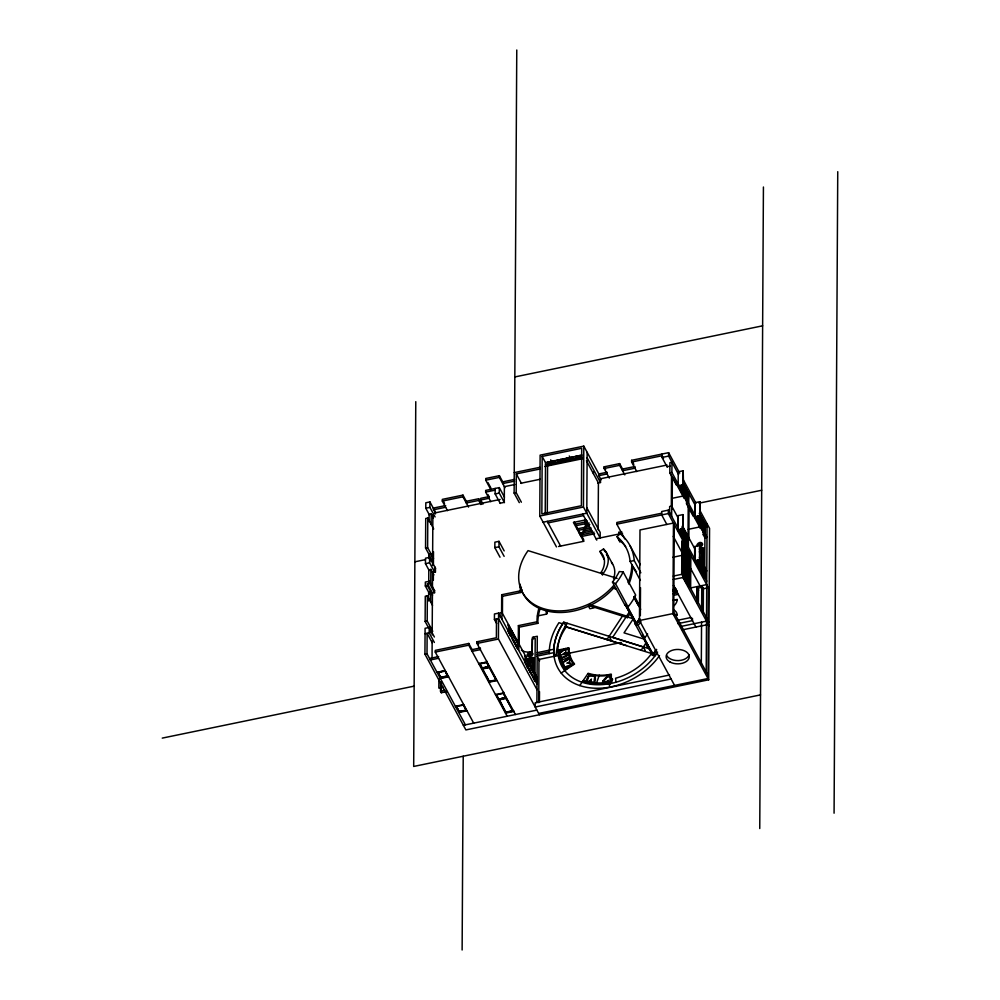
<?xml version="1.0" encoding="UTF-8"?>
<svg xmlns="http://www.w3.org/2000/svg" width="1000" height="1000" viewBox="0 0 1000 1000"><rect width="100%" height="100%" fill="white"/><g stroke="black" fill="none" stroke-linecap="round" stroke-linejoin="round"><path stroke-width="1.5" d="M415.775 401.675L413.688 766.45L760.512 694.887M699.675 510.075L709.562 528.375L708.7 679.8L465.875 729.912L424.938 654.212L425.087 628.288L430.538 627.225L430.5 632.675M428.825 628.3L425.125 621.475L425.275 596.225L427.337 595.8L432.512 605.375M429.762 594.2L425.337 586L425.35 582.075L429.487 581.225L434.663 590.788M429.15 570.487L425.462 563.663L425.487 558.2L429.625 557.35L435.538 568.288M429.25 554.8L425.55 547.975L425.725 518.475L427.788 518.05L433.7 528.975M429.475 515.075L425.775 508.237L425.812 502.775L429.938 501.925L433.638 508.762M465.425 724.85L427.013 653.787L427.125 633.325L432.3 642.887M432.762 631.337L427.2 621.038L427.337 595.8M432.575 595.138L427.4 585.575L427.413 583.7L429.475 583.275L434.65 592.837M433.525 558.475L427.612 547.55L427.788 518.05M428.625 600.95L428.675 592.175L430.737 591.75L430.675 601.987M428.738 582.112L428.8 569.837L430.863 569.412L433.837 574.9M428.862 558.538L428.888 554.15L430.962 553.725L430.913 561.038M429.075 521.725L429.125 514.412L431.188 513.987L433.413 518.112M434.363 642.463L429.188 632.9L429.225 627.438L434.387 637M429.475 583.275L429.487 581.225M434.762 572.375L429.588 562.812L429.625 557.35M435.075 516.95L429.913 507.388L429.938 501.925M430.775 584.763L430.863 569.412M431.125 524.225L431.188 513.987M432.05 658.25L432.15 641.15M432.175 634.938L432.425 592.962L434.487 592.537L434.5 590.487M432.45 587.85L432.537 572.5L434.6 572.075L434.637 566.625M432.575 565.513L432.863 514.875M435.5 513.938L433.275 508.113L445.662 505.55M433.338 580.188L433.375 574.05M433.425 563.987L433.5 551.712M435.45 572.263L435.462 568.162M473.688 723.138L435.262 652.075L435.275 650.375L468.762 643.462L472.45 650.3M440.788 677.987L440.788 677.3L447.8 675.863L447.8 676.538L440.788 677.987L437.863 671.9L440.788 677.55L447.8 676.1M438.888 678.775L438.837 688.112L443.2 687.2M447.163 691.538L441.337 692.738L440.5 691.2L440.562 681.862M447.488 510.65L442.312 501.075L442.325 499.375L462.975 495.112L466.662 501.95M441.337 692.738L441.4 681.85M447.8 676.538L444.888 670.45M466.175 709.837L466.175 710.525L459.162 711.975L461.975 710.713M468.525 507.113L462.962 496.812L462.975 495.112M466.175 710.525L463.263 704.438M462.125 950L463.225 756.225M507.175 716.237L468.75 645.175L468.762 643.462M515.438 714.525L477.013 643.462L477.013 641.762L496.388 637.762L496.488 619.012M478.688 500.438L478.7 498.738L466.312 501.287L466.3 503L478.688 500.438L480.913 504.562M496.225 679.6L496.225 680.288L489.212 681.737L479.6 663.288M480.75 499.988L480.763 498.312L489.025 496.613L489.012 498.288L480.75 499.988L482.987 504.113M490.838 501.675L485.675 492.113L485.675 490.4L499.312 487.612L504.475 497.188M490.85 489.663L485.737 480.2L485.75 478.488L499.375 475.675L503.762 483.787M487.038 661.325L487.038 662L478.775 663.713M489.212 681.737L489.212 681.05M489.125 667.15L489.125 666.475M489.338 666.862L489.338 667.537L482.312 668.988M496.637 623.538L494.425 619.438L494.462 613.975L498.587 613.125L537.013 684.188L537.05 677.362L501.962 612.487L499.9 612.913L499.875 617M500.012 557.212L494.837 547.638L494.875 542.188L499 541.337L504.175 550.9M500.312 503.488L495.15 493.925L495.175 488.438M539.362 714.737L498.438 639.05L498.587 613.125M504.137 556.35L498.963 546.788L499 541.337M504.45 502.638L499.275 493.075L499.312 487.612M504.938 487.688L499.363 477.388L499.375 475.675M498.812 698.812L498.812 699.5L506.05 697.987L512.938 710.837L505.913 712.288L499.025 699.438M499.025 699.2L499.025 699.887L506.037 698.438L506.05 697.75M501.587 613.2L501.7 594.738L520.3 590.887L521.138 592.438L502.525 596.275L501.7 594.738M501.925 619.3L501.962 612.487M502.438 613.2L502.525 596.275M503.738 692.225L503.738 692.9L495.475 694.6M512.938 710.5L512.938 711.175L505.913 712.625L505.913 711.95M505.838 698.05L505.838 697.362M508.612 631.663L508.65 624.837L507.825 625.013M510.788 636.287L510.95 630.462L508.312 625.85M511.012 635.225L511.163 630.85L518.05 643.587L518.025 647.938L517.925 643.612M511.538 636.562L511.575 630.763L510.75 630.925M519.3 502.638L514.125 493.075L516.775 50M513.763 710.763L513.763 711.438L505.5 713.138M521.362 502.212L516.188 492.65L516.3 473.888L540.075 468.988M518.3 644.087L518.4 625.625L537.013 621.788A64.275 47.613 -28.4 0 1 538.688 609.038M518.462 643.5L518.425 649.3L508.825 631.538L508.85 625.737L518.462 643.5L517.638 643.675L511.725 632.737M518.638 650.2L518.675 643.375L517.85 643.55M519.125 645.638L519.237 627.175L518.4 625.625M527.5 667.175L527.65 661.35L525.65 657.9M521.4 650.263A15.237 11.287 -28.4 0 0 532.175 651.625L532.25 639.012L533.275 638.8M534.6 680.312L534.625 674.513L527.737 661.762L527.7 667.562L531.15 673.938M534.725 680.288L534.75 674.488M535 674.762L535.212 638.4L533.975 638.65L533.975 636.95L537.288 636.263L536.9 702.8M535.138 680.2L535.163 674.4L525.562 656.637L525.525 662.438L535.138 680.2L534.312 680.375M556.475 546.925L539.775 516.038L540.125 455.15L583.8 446.138L599.763 475.662M538.737 702.65L538.975 659.438L621.362 642.438M539.438 702.4L539.5 691.587M542.175 456.438L541.85 513.9L581.4 505.737L581.725 448.275L542.175 456.438L545.513 462.612L545.225 513.862M546.325 610.85L546.3 614.163L537.4 615.975M547.288 513.663L547.587 461.85M546.737 610.775L546.712 614.113L547.35 611.125M549.35 653.575L549.375 650.163A65.638 48.625 -28.4 0 1 558.95 622.688L562.663 623.85M582.062 535.262L582.075 532.987M582.925 533.4L582.938 531.125L591.487 529.362M586.825 507.738L600.188 532.463L600.163 537.913L583.45 507.025L583.8 446.138M558.538 546.5L583.638 541.325L583.65 539.625L574.163 522.075M583.775 531.525L583.787 529.263L584.625 530.8M584.625 529.663L584.637 527.388L585.475 528.938L585.5 525.525L589.775 524.637M585.675 525.95L584.875 519.862M586.337 525.938L586.35 523.663L589.2 523.075M587.137 452.325L586.788 513.2L543.112 522.212M587.275 525.188L587.3 520.875M593.4 473.65L593.413 471.95M598.138 529.763L598.413 482.925L586.438 460.775M598.825 475.65L598.837 473.95L607.1 472.25L607.087 473.95L598.825 475.65L601.05 479.775M597.725 483.062L600.475 482.5L600.5 478.75L667.038 465.025M609.312 478.075L604.15 468.512L604.163 466.812L619.637 463.612L623.3 470.375M610.037 682.962L610.087 674.425M624.788 538.9L616.825 524.175L616.838 522.475L661.688 513.212M621.737 531.775L618.737 532.388L618.725 534.087L596.025 538.775M624.8 474.875L619.625 465.325L619.637 463.612M636.788 471.587L631.613 462.025L631.625 460.312L668.637 452.675L679.725 473.175M674.562 685.413L639.475 620.513L639.987 529.963L673.438 523.062L672.913 613.612L708.7 679.8M640.337 615.688L640.5 587.625M667.188 467.013L662.013 457.45L662.038 454.038M709.212 589.25L668.288 513.562L668.312 510.15L661.7 511.512L661.688 514.925L666.85 524.487M678.637 474.625L668.625 456.087L668.637 452.675M669.6 513.825L669.65 506.525L671.712 506.1L678.388 518.45M678.8 484.725L676.525 485.288L669.837 472.925L669.9 462.688L671.963 462.262L671.9 472.5L678.587 484.85M671.338 505.938L671.513 475.05M671.65 516.325L671.712 506.1M672.163 509.025L672.35 476.6M674.262 524.612L673.763 611.9L708.025 675.25M674.35 587.15L674.35 586.125M675.113 588.562L675.325 587.925M672.962 589.562L675.888 588.962L675.875 589.975L672.962 590.588M676.087 590.363L675.888 588.962M677.9 529.963L677.987 515.638L682.938 514.612L683.275 529.712L678.325 530.725L677.9 529.963L682.862 528.938L682.938 514.612M678.15 486.125L678.238 471.8L683.188 470.788L683.525 485.875L678.575 486.9L678.15 486.125L683.112 485.112L687.625 493.462L688.45 493.288L688.4 502.5L687.575 502.663L677.975 484.9M678.325 530.725L677.987 515.638M680.763 533.688L680.788 529.338M681.062 530.125L681.05 533.188L680.225 533.362M681.325 484.762L681.3 489.363L680.475 489.538M681.287 528.975L681.263 533.575L680.438 533.75M681.538 485.15L681.513 489.75L680.688 489.925M681.875 541.237L681.688 574.362L683.138 574.5L683.325 541.375L681.875 541.237L683.112 540.988L682.9 577.513L709.013 625.788M681.9 574.75L682.087 541.625M682.463 574.275L682.638 542.663L683.875 542.4L683.688 575.525M683.112 485.112L683.188 470.788M683.9 575.913L684.087 542.788M684.75 580.025L684.85 544.2M685.413 545.237L685.225 578.362L683.988 578.612M685.625 545.625L685.438 578.75L684.188 579M685.7 548.325L685.512 581.45L686.75 581.188L686.95 548.062L685.7 548.325L687.15 548.45L686.963 581.575M685.987 579.775L686.175 546.65L684.938 546.9M679.3 486.175L695.288 515.75L693.225 516.175L686.538 503.825L686.562 500.9M681.287 529.225L688.175 541.975L687.35 542.15L688.175 541.462L681.975 530M687.525 546.45L687.675 542.075L680.662 529.362L680.638 533.713L686.963 545.15M687.562 540.138L687.712 537.212L682.2 527.025M687.788 501.175L687.925 498.25L681.6 486.8M687.812 496.312L687.962 493.387L683.825 485.737L687.837 493.413M687.725 582.987L687.913 549.862L686.475 549.738L687.712 549.487L687.525 582.6L686.275 582.863M688.037 536.838L688.213 505.95M687.325 546.5L688.15 546.325L688.2 537.112L682.288 526.188M688.475 550.9L688.288 584.025L687.05 584.275M688.662 493.162L688.612 503.4L686.538 503.825M688.5 584.412L688.688 551.287M688.863 539.925L689.062 505.95M689.05 585.438L689.237 552.312M689.812 586.85L690.013 553.725M690.65 588.4L690.837 555.275M692.463 618.35L692.45 620.625L677.837 623.638M694.613 560.85L694.688 546.525L699.65 545.513L699.975 560.6L695.025 561.625L694.613 560.85L699.562 559.825L704.087 568.188L704.025 577.388L704.85 577.225L704.912 568.013L699.737 558.45M694.862 517.025L694.938 502.7L699.9 501.675L700.238 516.775L695.275 517.8L694.862 517.025L699.812 516L704.338 524.35L705.163 524.188L705.113 533.387L704.275 533.562L694.675 515.8L695.5 515.625M695.025 561.625L694.688 546.525M695.275 517.8L694.938 502.7M695.25 559.45L695.3 550.25M696.712 601.725L696.8 586.663L698.688 590.138M697.987 559.875L697.962 564.475L697.138 564.65L696.95 561.188M695.263 560.737L697.262 564.188L697.15 561.15M697.387 520.388L697.412 515.788M697.262 564.188L697.375 560.25L704.388 572.975L704.237 577.35M704.613 533.5L697.6 520.775L697.537 515.763M697.475 563.125L697.5 560.225M697.725 520.75L697.75 516.4M697.55 603.263L697.638 588.212L702.588 587.188L703.425 588.725L703.288 612.825M697.775 561.025L697.75 564.087L696.925 564.263M698.025 517.188L698.012 520.262L697.175 520.438M698.238 516.038L698.213 520.65L697.387 520.812M698.4 601.8L698.475 589.75M699.562 559.825L699.65 545.513M699.812 516L699.9 501.675M700.45 526.237L700.438 528.513L689.35 508.013M701.312 663.875L701.55 622.175M701.612 611.237L701.762 585.638M702.463 609.775L702.588 587.188M696 517.075L706.988 537.375L704.912 537.8L703.25 534.712L703.275 530.325M698.238 516.3L705.138 529.05L704.3 529.212L705.138 528.538L698.938 517.062M704.262 572.487L704.412 568.112L699.463 559.212M704.488 533.525L704.638 529.15L697.625 516.425M704.525 527.212L704.663 524.288L699.837 515.363M704.737 570.15L704.925 535.95M705.375 524.062L705.312 534.288L703.25 534.712M706.2 673.125L707.062 523.737M708.188 620.837L708.388 587.712L703.425 588.725M759.75 828.538L763.425 187.013M834.075 813.2L837.75 171.688M529.612 654.613L530.388 654.362L527.263 655.113M699.375 544.888L700.15 544.637L697.025 545.388M701.587 560.225L701.7 559.788A29.275 21.688 -28.4 0 0 701.838 550.55M596.25 684L599.237 675.225M529.888 661.513L529.012 663M626.725 605.85L636.325 623.612L639.513 618.513M636.325 623.612L639.612 618.538M639.15 619.913L636.675 623.713L627.075 605.95M636.562 624.612L625.837 605.862L635.862 624.4L636.562 624.612L639.775 619.65M656.475 650.55L653.263 655.5L652.562 655.288L656.325 649.438L652.925 654.475L644.062 638.075M652.688 654.4L653.388 654.613L656.675 649.538M606.938 639.637L622.812 615.55M627.45 617.638L626.613 616.087L628.85 612.7L629.688 614.237L627.45 617.638L588.888 605.575M641.15 650.275L645.562 643.587L647.438 647.062M579.775 685.575L588.162 673.275A44.875 33.25 -28.4 0 0 611.325 674.175L611.275 682.7A55.775 41.312 -28.4 0 1 582.487 681.587M530.612 660.387L531.962 658.975L533.888 659.513M700.375 550.662L701.725 549.25L703.65 549.788M700.5 550.737L701.8 549.388L703.65 549.938M640.387 580.425L630.1 561.4A64.088 47.475 -28.4 0 0 617.025 536.65L620.15 533.763A66.775 49.462 -28.4 0 1 634.225 560.55L640.837 572.788M518.675 592.288L522.062 589.637M564.9 669.375L573.875 663.3M561.175 673.05L564.775 670.625M602.575 575.112L601.125 572.438A24.388 18.062 -28.4 0 0 599.9 551.4L603.525 548.975L604.975 551.65M560.375 660.775L570.363 656.525M699.775 545.125L699.788 547.062A2.888 2.138 -28.4 0 0 702.463 543.837A2.888 2.138 -28.4 0 0 698.812 542.888A2.888 2.138 -28.4 0 0 697.4 546.438M699.463 551.475L699.6 552.312M702.025 559.325L700.5 559.763M532.275 669.038L531.4 669.3M702.4 559.113L700.487 559.562M532.638 668.838L531.438 669.112M529.2 658.425L532.137 657.825M699.475 548.6L701.9 548.112M700.163 544.725L702.513 544.212M699.862 548.763L702.9 548.112M699.5 551.888L701.338 551.5M530.4 654.438L532.75 653.938M527.075 659.137L533.138 657.837M531.263 661.3L529.738 661.612M514.9 376.925L762.638 325.812M545.513 462.612L582.025 455.075M545.5 464.663L582.013 457.125M514.237 472.612L539.85 467.325M544.812 466.512L582.987 458.625M485.737 480.2L499.363 477.388M514.612 479.4L502.713 481.863L502.7 483.562L514.6 481.112M514.812 484.513L504.375 486.662L504.288 502.337L500.163 503.2M520.775 483.275L540.15 479.275M442.312 501.075L462.962 496.812M485.675 492.113L495.163 490.15M631.613 462.025L662.025 455.75L663.5 458.475M604.15 468.512L619.625 465.325M662.013 457.45L668.625 456.087M425.775 508.237L429.913 507.388M495.15 493.925L499.275 493.075M514.125 493.075L516.188 492.65M433.275 509.812L445.662 507.262M434.412 513.025L500.175 499.45M667.025 466.725L670.05 466.1M669.837 472.925L671.9 472.5M539.775 516.038L583.45 507.025M425.55 547.975L427.612 547.55M548.075 522.9L583.5 515.6M671.637 498.413L683.737 495.925M687.6 497.812L688.425 497.638L681.538 484.888M687.6 498.312L688.425 498.15L681.538 485.4M585.812 519.875L573.425 522.425L583.638 541.325M574.875 524.2L584.862 522.137M575.712 525.737L585.688 523.688M414.862 561.812L425.525 559.612M698.988 503.188L761.688 490.25M577.112 528.862L588.925 526.512M494.837 547.638L498.963 546.788M577.95 530.4L590.925 527.788M425.462 563.663L429.588 562.812M616.825 524.175L668.288 513.562M579.362 533.525L592.062 530.925M580.188 535.062L594.062 532.2M581.3 536.525L594.587 533.787M622.575 533.312L619.575 533.938L618.737 532.388M688.288 529.312L700.45 526.812M425.337 586L427.4 585.575M685.15 547.288L686.388 547.038L686.2 580.163L684.963 580.413M687.525 547.388L688.35 547.225L688.413 536.987L687.375 537.288L682.2 527.725M630.1 561.4L634.225 560.55M688.213 552.95L689.45 552.7L689.262 585.825L688.025 586.075M672.938 557.25L681.9 555.388M425.125 621.475L427.2 621.038M704.3 568.062L705.125 567.888L705.062 578.112L704.237 578.288M704.087 568.188L704.912 568.013M673.288 576.087L682.925 574.1L709.025 622.375M704.062 572.525L704.887 572.362L698.688 560.887M683.213 577.2L684.463 576.938L684.65 543.812L683.612 544.462M673.275 579.5L682.9 577.513M683.425 577.587L684.663 577.325M425.062 633.75L429.188 632.9M494.425 619.438L498.55 618.587L536.975 689.65M673.162 590.975L676.65 590.375L676.65 591.4L673.725 592M594.012 607.875L589.888 608.725L588.4 605.975M673.938 591.362L676.862 590.763M690.788 587.9L706.712 584.612M673.938 592.388L676.85 591.788M673.025 593.713L677.412 592.812M519.237 627.175L537.837 623.337A64.275 47.613 -28.4 0 1 540.3 608M673.863 595.262L678.25 594.362M510.538 630.55L511.362 630.375L511.325 636.175L510.5 636.337M673.037 600.3L677.288 599.412A10.462 7.75 -28.4 0 1 674.212 605.612M674.237 600.388L677.288 599.763M424.938 654.212L427.013 653.787M435.262 652.075L468.75 645.175M477.013 643.462L498.438 639.05M438.612 656.575L430.363 658.288L430.35 659.963L438.6 658.263M533.288 637.087L532.463 637.263L532.175 651.625M639.475 620.513L672.913 613.612M674.15 615.388L677.2 614.763M677.862 620.225L691 617.513M437.025 672.325L445.288 670.612M444.875 670.788L437.863 672.237L440.788 677.65L447.8 676.2L444.875 670.688M481.012 663.337L485.225 662.463M437.863 672.575L444.875 671.137M479.6 663.962L486.625 662.525L496.225 680.288M537.188 652.675L553.737 649.262M524.525 655.913L525.35 655.738L525.312 662.562L524.487 662.725M537.175 654.388L549.362 651.875M558.675 650.975L569 648.85M645.2 650.462L643.312 646.975L563.763 622.175A64.275 47.613 -28.4 0 0 553.713 652.675L537.175 656.087L539.675 660.725M680.975 626.425L706.5 621.15M487.725 666.762L482.113 667.925L482.113 668.6L489.338 667.1L496.225 679.95M482.113 668.162L489.125 666.712M489.338 667.2L482.325 668.65L489.212 681.388L496.225 679.837M440.375 678.5L448.625 676.8M527.238 661.438L528.062 661.275L528.038 667.075L527.212 667.237M682.375 629.85L708.312 624.5L708 678.512L538.675 713.45M527.45 661.825L528.275 661.663L528.237 667.45L527.413 667.625M162.25 738.112L414.15 686.137M440.5 691.2L444.875 690.3M488.8 682.25L497.05 680.537M534.338 674.575L535.375 674.275L535.337 681.1L534.513 681.263M455.4 706.312L463.663 704.6M463.25 705.113L456.238 706.562L459.162 711.975M501.625 698.238L504.438 697.663M456.238 706.225L459.162 711.637L466.175 710.088L463.988 706.025M458.75 712.487L467 710.788M669.575 675.013L535.212 702.738L535.188 707.013L671.075 678.975M505.913 712.188L512.938 710.738M463.363 725.275L536.862 710.113M700.487 560.1L702.4 559.725M526.425 658.975L528.013 658.662M700.5 559.9L702.038 559.688M531.613 669.488L532.275 669.4M623.175 571.938L619.3 571.55A56.75 42.038 -28.4 0 1 612.475 582.075L625.013 605.25L628.062 606.888A61.05 45.225 -28.4 0 0 635.7 595.112L623.175 571.938A61.05 45.225 -28.4 0 1 615.538 583.725L628.062 606.888M532.038 659.112L533.888 659.663M643.25 636.962L642.537 636.75L652.562 655.288M617.137 578.375L528.062 550.625A56.562 41.4 -26.9 0 0 539.9 607.362A56.562 41.4 -26.9 0 0 613.625 585.538M612.975 588.1L615.938 589.012M589.513 604.487L626.613 616.087M644.788 639.312L624.025 632.863L633.288 618.812L626.312 616.638L612.638 637.375L649.225 648.75M659.475 655.612A61 45.188 -28.4 0 1 579.075 685.337A61 45.188 -28.4 0 1 563.8 622.188L566.3 626.825L626.5 645.575M565.087 626.613L655.8 654.837M601.125 572.438L603.387 573.138A26.062 19.312 -28.4 0 0 603.525 548.975M655.05 655.812L651.038 654.262A51.413 38.087 -28.4 0 1 615.575 678.25L615.988 682.237M612.475 582.075L615.538 583.725M635.7 622.938A56.75 42.038 -28.4 0 1 635.037 623.787L638.088 625.425L644.775 637.788A61.05 45.225 -28.4 0 0 647.663 633.975M635.037 623.787L641.712 636.15L644.775 637.788M528.962 660.537L529.888 661.65M683.413 480.012L695.975 503.237M678.238 471.8L678.65 472.575M683.4 483.425L695.35 505.525M699.638 513.462L707.038 527.15M683.288 483.725L688.45 493.288M699.25 513.25L705.163 524.188M699.712 515.388L704.538 524.312M681.737 486.262L687.938 497.738M697.75 515.887L704.638 528.638M681.612 486.287L687.812 497.762M697.625 515.913L704.513 528.663M681.4 486.85L686.912 497.038M697.412 516.475L704.3 529.212M679.538 486.1L688.4 502.5M696.237 516.987L705.113 533.387M678.175 484.862L680.8 489.462M680.888 489.875L687.788 502.625M694.887 515.75L697.513 520.363M677.763 485.025L687.775 503.562M694.463 515.925L704.488 534.462M673.1 477.95L684.175 498.45M682.688 526.4L695.1 549.35M699.388 557.288L706.787 570.975M697.987 560.125L704.875 572.875L704.05 573.038L697.163 560.3M681.363 530.125L687.688 541.562M698.062 561.013L704.388 572.463M680.462 529.4L687.35 542.15M679.287 529.925L688.15 546.325M695.987 560.825L704.85 577.225M668.312 510.15L706.737 581.213M697.475 564.575L704.362 577.325M673.263 536.337L682.675 553.75M690.5 568.212L700.1 585.988M631.625 460.312L633.837 464.412M673.425 585.438L695.925 627.062M604.163 466.812L605.612 469.513M587.112 457.775L600.475 482.5M630.013 545.65L640.3 564.688M580.612 455.375L582.1 458.113M579.3 455.462L580.788 458.212M578.55 455.8L580.037 458.55M577.513 456.012L579 458.762M576.2 456.1L577.688 458.85M575.45 456.438L576.938 459.188M617.025 536.65L619.963 542.087M633.925 567.913L635.4 570.638A64.088 47.475 -28.4 0 1 636.512 571.587M573.112 456.737L574.587 459.487M572.35 457.075L573.837 459.825M571.325 457.287L572.812 460.037M569.275 456.012L571.5 460.125M569.263 457.713L570.75 460.462M568.225 457.925L569.712 460.675M566.912 458.025L568.4 460.763M566.163 458.35L567.65 461.1M565.125 458.562L566.613 461.312M563.812 458.663L565.3 461.413M563.062 458.988L564.55 461.737M562.038 459.2L563.513 461.95M560.725 459.3L562.2 462.05M634.475 596.237L640.212 606.825M559.975 459.637L561.45 462.375M634.388 597.175L640.3 608.1M633.925 597.038L640.688 609.362M633.688 596.962L638.112 605.163M558.938 459.85L560.425 462.587M557.625 459.938L559.113 462.688M556.875 460.275L558.362 463.013M606.138 552.15L612.65 564.2M606.425 554.325L607.875 557M554.525 460.575L556.013 463.325M582.663 514.05L596.775 540.138M553.775 460.913L555.262 463.65M585.7 519.95L587.188 522.7M552.737 461.125L554.225 463.862M585.413 521.538L586.9 524.288M550.688 459.837L552.913 463.963M599.9 551.4L604.237 559.438M549.65 461.763L551.138 464.513M653.388 654.613L643.075 636.638L653.263 655.5M548.337 461.85L549.825 464.6M547.238 521.362L560.612 546.075M592.438 605.4L593.275 606.95M609.138 636.287L611.65 640.925M516.3 473.888L521.462 483.462M487.938 482.55L490.863 487.95M487.9 494.5L489.375 497.238M478.7 498.738L481.675 504.225M537.013 621.788L537.837 623.337M553.713 652.675L555.588 656.15M443.062 500.737L444.538 503.475M513.55 635.6L514.987 638.25M508.762 627.275L510.25 630.013M525.475 658.175L532.125 670.475M508.413 631.625L510.913 636.263M512.5 639.188L517.325 648.112M525.737 663.675L527 666M527.825 667.537L534.025 679.013M508.288 631.65L510.163 635.125M512.375 639.212L517.2 648.138M525.612 663.7L526.875 666.025M532.525 676.488L533.913 679.038M434.025 509.475L435.513 512.225M477.013 641.762L478.5 644.5M486.625 662.075L489.125 666.812L482.113 668.263L479.6 663.525M503.325 692.975L505.838 697.712L498.812 699.163L496.312 694.425M512.938 711.175L503.325 693.413L496.312 694.862L505.913 712.625M480.35 664.65L482.562 668.75M486.25 675.588L488.475 679.688M499.263 699.65L501.488 703.75M427.413 583.7L432.575 593.263M456.238 706.125L459.162 711.525M585.575 519.45L586.325 523.987M702.35 549.125L702.337 547.675L703.825 548.312L703.925 565.6M699.75 542.55L699.762 544.475M529.987 652.262L530 654.2M530.013 654.85L530.025 656.775M702.35 549.275L702.562 565.9M534.15 673.875L534.062 658.025L532.575 657.4L532.675 672.175M689.075 654.862A11.575 7.2 0.3 0 1 678.45 660.588A11.575 7.2 0.3 0 1 666.762 655.65M611.462 562.525A26.062 19.312 -28.4 0 1 613.513 578.737M614.425 587.125A56.562 41.4 -26.9 0 1 557.888 612.463A56.562 41.4 -26.9 0 1 519.85 583.862M625.675 604.4A56.75 42.038 -28.4 0 1 625.013 605.25M642.387 635.3A56.75 42.038 -28.4 0 1 641.712 636.15M640.975 621.613A61.05 45.225 -28.4 0 1 638.088 625.425M520.3 590.887A64.275 47.613 -28.4 0 1 520.525 585.85M521.138 592.438A64.275 47.613 -28.4 0 1 521.362 587.4M631.763 564.487A60.025 44.462 -28.4 0 1 628.013 582.6M632.6 566.038A60.025 44.462 -28.4 0 1 628.85 584.15M618.7 539.738A55.8 41.337 -28.4 0 1 625.588 546.538M556.25 654.8A64.275 47.613 -28.4 0 1 566.3 626.825M657.6 652.075A56.65 41.962 -28.4 0 1 582.55 682.412A56.65 41.962 -28.4 0 1 567.288 623.275M611.287 681.675A54.462 40.35 -28.4 0 1 583.175 680.588M566.575 669.412A54.462 40.35 -28.4 0 1 559.913 649.7M611.325 674.862A45.75 33.9 -28.4 0 1 587.712 673.938M573.763 664.55A45.75 33.9 -28.4 0 1 568.175 647.987M674.188 610.163A10.462 7.75 -28.4 0 1 677.2 615.112M701.888 560.475A10.45 7.738 -28.4 0 1 701.9 563M702.275 560.712A5.387 3.987 -28.4 0 1 702.262 562.537M701.562 549.913A49.787 36.875 -28.4 0 1 701.338 561.438M699.55 549.462A15.175 11.238 -28.4 0 1 701.587 549.362M699.463 549.275A8.688 6.438 -28.4 0 1 701.575 549.513M699.587 550.825A1.35 1 -28.4 0 1 700.875 551.6A1.35 1 -28.4 0 1 699.613 552.925M699.587 550.662A1.55 1.15 -28.4 0 1 701.075 551.55A1.55 1.15 -28.4 0 1 699.613 553.088M700.387 561.175A1.55 1.15 -28.4 0 1 700.925 561.512M562.263 658.088A13.125 9.725 -28.4 0 1 559.637 652.987A11.5 8.512 -28.4 0 0 565.175 648.713A6.025 4.462 -28.4 0 1 565.262 653.062M559.637 652.987A10.888 8.062 -28.4 0 1 565.638 648.525M564.625 652.837A3.625 2.688 -28.4 0 1 568.212 655.25M563.263 653.612A4.325 3.212 -28.4 0 1 567.888 654.975M568.675 654.575A10.888 8.062 -28.4 0 1 561.875 657.837A11.5 8.512 -28.4 0 1 568.237 654.912M564.938 667.625A13.125 9.725 -28.4 0 1 563.462 662.013A11.5 8.512 -28.4 0 0 569.525 658.413A6.025 4.462 -28.4 0 1 568.763 662.9M563.462 662.013A10.888 8.062 -28.4 0 1 570.013 658.275M568.2 662.575A3.625 2.688 -28.4 0 1 571.125 665.562M566.763 663.175A4.325 3.212 -28.4 0 1 570.862 665.238M571.688 664.938A10.888 8.062 -28.4 0 1 564.612 667.312A11.5 8.512 -28.4 0 1 571.213 665.225M606.763 676.587A13.125 9.725 -28.4 0 1 612.513 679.137A10.888 8.062 -28.4 0 1 609.338 685.088M607.663 681.475A3.625 2.688 -28.4 0 1 602.625 681.325M606.9 681.6A6.025 4.462 -28.4 0 0 609.675 684.737A11.5 8.512 -28.4 0 1 612.513 679.163M608.538 680.3A4.325 3.212 -28.4 0 1 603.112 681.375M602.587 682.025A10.888 8.062 -28.4 0 1 607.312 676.6M607.263 676.65A11.5 8.512 -28.4 0 1 602.812 681.587M588.125 676.388A13.125 9.725 -28.4 0 1 595.087 676.825A11.5 8.512 -28.4 0 0 594.487 682.45A6.025 4.462 -28.4 0 1 590.337 680.612M595.087 676.825A10.888 8.062 -28.4 0 1 594.288 682.862M591.075 680.288A3.625 2.688 -28.4 0 1 585.825 681.663M591.487 679.013A4.325 3.212 -28.4 0 1 586.362 681.562M586.075 682.275A10.888 8.062 -28.4 0 1 588.688 676.225M588.65 676.3A11.5 8.512 -28.4 0 1 586.125 681.838M532.513 670.438A5.387 3.987 -28.4 0 1 532.625 671.513M532.075 660.263A29.275 21.688 -28.4 0 1 531.962 669.513M531.8 659.638A49.787 36.875 -28.4 0 1 531.838 669.625M526.675 659.788A15.175 11.238 -28.4 0 1 531.838 659.087M526.688 659.5A8.688 6.438 -28.4 0 1 531.812 659.237M472.1 649.65L472.088 651.35L480.35 649.65L480.363 647.938L472.1 649.65M622.575 469.05L622.562 470.75L634.95 468.2L634.963 466.5L622.575 469.05M529.312 661.587L530.375 661.475L529.312 661.587M530 653.55L528.837 654.775L530.013 655.487L531.175 654.275L530 653.55M699.762 543.837L698.587 545.05L699.775 545.775L700.938 544.55L699.762 543.837M574.487 664.062L565.487 670.138A55.775 41.312 -28.4 0 1 558.675 649.95L569 647.825A44.875 33.25 -28.4 0 0 574.487 664.062M670.05 662.025A11.575 7.2 0.3 0 0 689.05 658.125A11.575 7.2 0.3 0 0 674.025 649.812A11.575 7.2 0.3 0 0 670.05 662.025M529.513 662.675A1.35 1 -28.4 0 0 531.075 661.05A1.35 1 -28.4 0 0 528.938 661.038A1.35 1 -28.4 0 0 529.513 662.675M529.462 662.85A1.55 1.15 -28.4 0 0 531.263 660.975A1.55 1.15 -28.4 0 0 528.787 660.95A1.55 1.15 -28.4 0 0 529.462 662.85M529.312 656.85A2.888 2.138 -28.4 0 0 532.65 653.375A2.888 2.138 -28.4 0 0 528.062 653.337A2.888 2.138 -28.4 0 0 529.312 656.85"/></g></svg>
